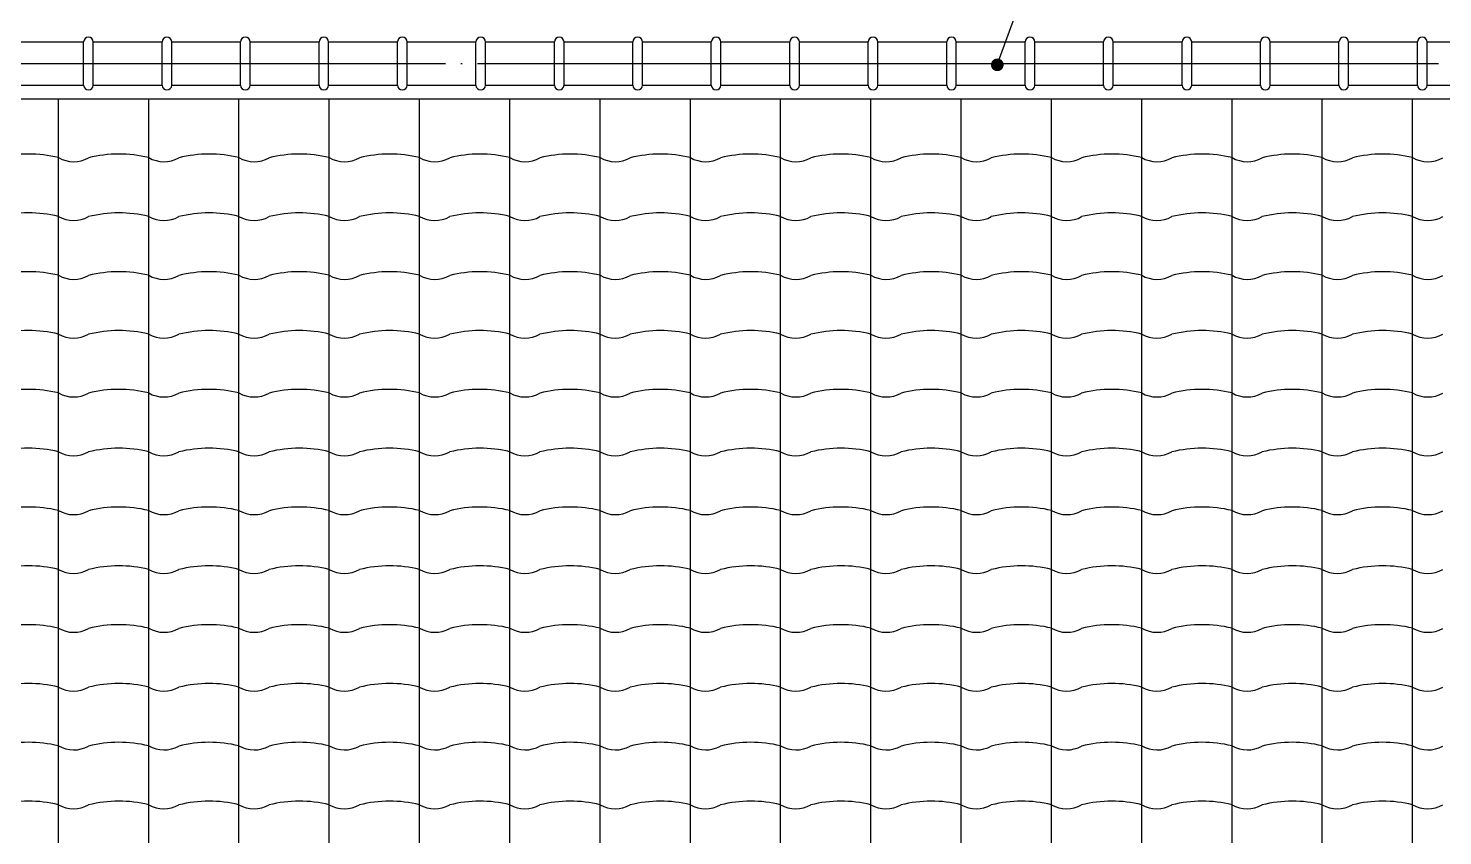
# Model space of a CAD drawing. Extents: x 383128 to 416768, y -129942 to -106182.
# Drawn here: x 397432 to 401849, y -120885 to -118365 of the extents above; entities that cross this region are included whole.
import ezdxf

# ---------------------------------------------------------------- set-up
doc = ezdxf.new("R2010")
doc.units = 0
doc.header["$LTSCALE"] = 50
doc.header["$MEASUREMENT"] = 0
doc.linetypes.add('CEN', pattern=[62, 60, -1, 0, -1])
for name, color, linetype in [('CEN', 1, 'CEN'), ('DIM', 7, 'CONTINUOUS'), ('HAT', 5, 'CONTINUOUS'), ('WALLI', 4, 'CONTINUOUS'), ('WID', 4, 'CONTINUOUS')]:
    doc.layers.add(name, color=color, linetype=linetype)

msp = doc.modelspace()

# ---------------------------------------------------------------- linework, layer by layer
at = {"layer": 'CEN'}
msp.add_line((389534.96789, -118474.75505), (412564.96789, -118474.75505), dxfattribs=at)
at = {"layer": 'DIM'}
msp.add_line((400457.93309, -118478.73099), (400703.46848, -117805.12876), dxfattribs=at)
at = {"layer": 'DIM', "const_width": 19.75429}
msp.add_lwpolyline([(400448.05595, -118478.73099, 1), (400467.81024, -118478.73099, 1)], format="xyb", close=True, dxfattribs=at)
at = {"layer": 'HAT'}
for centre, radius, start, end in [((397433.54641, -119151.53299), 394.21657, 76.41008733, 103.96702935), ((397715.44977, -119151.53299), 394.21657, 76.41008733, 103.96702935), ((397997.35313, -119151.53299), 394.21657, 76.41008733, 103.96702935), ((398279.25649, -119151.53299), 394.21657, 76.41008733, 103.96702935), ((398561.15986, -119151.53299), 394.21657, 76.41008733, 103.96702935), ((398843.06322, -119151.53299), 394.21657, 76.41008733, 103.96702935), ((399124.96658, -119151.53299), 394.21657, 76.41008733, 103.96702935), ((399406.86994, -119151.53299), 394.21657, 76.41008733, 103.96702935), ((399688.7733, -119151.53299), 394.21657, 76.41008733, 103.96702935), ((399970.67667, -119151.53299), 394.21657, 76.41008733, 103.96702935), ((400252.58003, -119151.53299), 394.21657, 76.41008733, 103.96702935), ((400534.48339, -119151.53299), 394.21657, 76.41008733, 103.96702935), ((400816.38675, -119151.53299), 394.21657, 76.41008733, 103.96702935), ((401098.29011, -119151.53299), 394.21657, 76.41008733, 103.96702935), ((401380.19347, -119151.53299), 394.21657, 76.41008733, 103.96702935), ((401662.09684, -119151.53299), 394.21657, 76.41008733, 103.96702935), ((397573.78338, -118685.60687), 95.46458, 240.08643868, 299.16121863), ((397855.68674, -118685.60687), 95.46458, 240.08643868, 299.16121863), ((398137.5901, -118685.60687), 95.46458, 240.08643868, 299.16121863), ((398419.49346, -118685.60687), 95.46458, 240.08643868, 299.16121863), ((398701.39682, -118685.60687), 95.46458, 240.08643868, 299.16121863), ((398983.30019, -118685.60687), 95.46458, 240.08643868, 299.16121863), ((399265.20355, -118685.60687), 95.46458, 240.08643868, 299.16121863), ((399547.10691, -118685.60687), 95.46458, 240.08643868, 299.16121863), ((399829.01027, -118685.60687), 95.46458, 240.08643868, 299.16121863), ((400110.91363, -118685.60687), 95.46458, 240.08643868, 299.16121863), ((400392.81699, -118685.60687), 95.46458, 240.08643868, 299.16121863), ((400674.72036, -118685.60687), 95.46458, 240.08643868, 299.16121863), ((400956.62372, -118685.60687), 95.46458, 240.08643868, 299.16121863), ((401238.52708, -118685.60687), 95.46458, 240.08643868, 299.16121863), ((401520.43044, -118685.60687), 95.46458, 240.08643868, 299.16121863), ((401802.3338, -118685.60687), 95.46458, 240.08643868, 299.16121863), ((397433.54641, -119335.13147), 394.21657, 76.41008733, 103.96702935), ((397715.44977, -119335.13147), 394.21657, 76.41008733, 103.96702935), ((397997.35313, -119335.13147), 394.21657, 76.41008733, 103.96702935), ((398279.25649, -119335.13147), 394.21657, 76.41008733, 103.96702935), ((398561.15986, -119335.13147), 394.21657, 76.41008733, 103.96702935), ((398843.06322, -119335.13147), 394.21657, 76.41008733, 103.96702935), ((399124.96658, -119335.13147), 394.21657, 76.41008733, 103.96702935), ((399406.86994, -119335.13147), 394.21657, 76.41008733, 103.96702935), ((399688.7733, -119335.13147), 394.21657, 76.41008733, 103.96702935), ((399970.67667, -119335.13147), 394.21657, 76.41008733, 103.96702935), ((400252.58003, -119335.13147), 394.21657, 76.41008733, 103.96702935), ((400534.48339, -119335.13147), 394.21657, 76.41008733, 103.96702935), ((400816.38675, -119335.13147), 394.21657, 76.41008733, 103.96702935), ((401098.29011, -119335.13147), 394.21657, 76.41008733, 103.96702935), ((401380.19347, -119335.13147), 394.21657, 76.41008733, 103.96702935), ((401662.09684, -119335.13147), 394.21657, 76.41008733, 103.96702935), ((397573.78338, -118869.20536), 95.46458, 240.08643868, 299.16121863), ((397855.68674, -118869.20536), 95.46458, 240.08643868, 299.16121863), ((398137.5901, -118869.20536), 95.46458, 240.08643868, 299.16121863), ((398419.49346, -118869.20536), 95.46458, 240.08643868, 299.16121863), ((398701.39682, -118869.20536), 95.46458, 240.08643868, 299.16121863), ((398983.30019, -118869.20536), 95.46458, 240.08643868, 299.16121863), ((399265.20355, -118869.20536), 95.46458, 240.08643868, 299.16121863), ((399547.10691, -118869.20536), 95.46458, 240.08643868, 299.16121863), ((399829.01027, -118869.20536), 95.46458, 240.08643868, 299.16121863), ((400110.91363, -118869.20536), 95.46458, 240.08643868, 299.16121863), ((400392.81699, -118869.20536), 95.46458, 240.08643868, 299.16121863), ((400674.72036, -118869.20536), 95.46458, 240.08643868, 299.16121863), ((400956.62372, -118869.20536), 95.46458, 240.08643868, 299.16121863), ((401238.52708, -118869.20536), 95.46458, 240.08643868, 299.16121863), ((401520.43044, -118869.20536), 95.46458, 240.08643868, 299.16121863), ((401802.3338, -118869.20536), 95.46458, 240.08643868, 299.16121863), ((397433.54641, -119518.72996), 394.21657, 76.41008733, 103.96702935), ((397573.78338, -119052.80384), 95.46458, 240.08643868, 299.16121863), ((397715.44977, -119518.72996), 394.21657, 76.41008733, 103.96702935), ((397855.68674, -119052.80384), 95.46458, 240.08643868, 299.16121863), ((397997.35313, -119518.72996), 394.21657, 76.41008733, 103.96702935), ((398137.5901, -119052.80384), 95.46458, 240.08643868, 299.16121863), ((398279.25649, -119518.72996), 394.21657, 76.41008733, 103.96702935), ((398419.49346, -119052.80384), 95.46458, 240.08643868, 299.16121863), ((398561.15986, -119518.72996), 394.21657, 76.41008733, 103.96702935), ((398701.39682, -119052.80384), 95.46458, 240.08643868, 299.16121863), ((398843.06322, -119518.72996), 394.21657, 76.41008733, 103.96702935), ((398983.30019, -119052.80384), 95.46458, 240.08643868, 299.16121863), ((399124.96658, -119518.72996), 394.21657, 76.41008733, 103.96702935), ((399265.20355, -119052.80384), 95.46458, 240.08643868, 299.16121863), ((399406.86994, -119518.72996), 394.21657, 76.41008733, 103.96702935), ((399547.10691, -119052.80384), 95.46458, 240.08643868, 299.16121863), ((399688.7733, -119518.72996), 394.21657, 76.41008733, 103.96702935), ((399829.01027, -119052.80384), 95.46458, 240.08643868, 299.16121863), ((399970.67667, -119518.72996), 394.21657, 76.41008733, 103.96702935), ((400110.91363, -119052.80384), 95.46458, 240.08643868, 299.16121863), ((400252.58003, -119518.72996), 394.21657, 76.41008733, 103.96702935), ((400392.81699, -119052.80384), 95.46458, 240.08643868, 299.16121863), ((400534.48339, -119518.72996), 394.21657, 76.41008733, 103.96702935), ((400674.72036, -119052.80384), 95.46458, 240.08643868, 299.16121863), ((400816.38675, -119518.72996), 394.21657, 76.41008733, 103.96702935), ((400956.62372, -119052.80384), 95.46458, 240.08643868, 299.16121863), ((401098.29011, -119518.72996), 394.21657, 76.41008733, 103.96702935), ((401238.52708, -119052.80384), 95.46458, 240.08643868, 299.16121863), ((401380.19347, -119518.72996), 394.21657, 76.41008733, 103.96702935), ((401520.43044, -119052.80384), 95.46458, 240.08643868, 299.16121863), ((401662.09684, -119518.72996), 394.21657, 76.41008733, 103.96702935), ((401802.3338, -119052.80384), 95.46458, 240.08643868, 299.16121863), ((397433.54641, -119702.32844), 394.21657, 76.41008733, 103.96702935), ((397573.78338, -119236.40232), 95.46458, 240.08643868, 299.16121863), ((397715.44977, -119702.32844), 394.21657, 76.41008733, 103.96702935), ((397855.68674, -119236.40232), 95.46458, 240.08643868, 299.16121863), ((397997.35313, -119702.32844), 394.21657, 76.41008733, 103.96702935), ((398137.5901, -119236.40232), 95.46458, 240.08643868, 299.16121863), ((398279.25649, -119702.32844), 394.21657, 76.41008733, 103.96702935), ((398419.49346, -119236.40232), 95.46458, 240.08643868, 299.16121863), ((398561.15986, -119702.32844), 394.21657, 76.41008733, 103.96702935), ((398701.39682, -119236.40232), 95.46458, 240.08643868, 299.16121863), ((398843.06322, -119702.32844), 394.21657, 76.41008733, 103.96702935), ((398983.30019, -119236.40232), 95.46458, 240.08643868, 299.16121863), ((399124.96658, -119702.32844), 394.21657, 76.41008733, 103.96702935), ((399265.20355, -119236.40232), 95.46458, 240.08643868, 299.16121863), ((399406.86994, -119702.32844), 394.21657, 76.41008733, 103.96702935), ((399547.10691, -119236.40232), 95.46458, 240.08643868, 299.16121863), ((399688.7733, -119702.32844), 394.21657, 76.41008733, 103.96702935), ((399829.01027, -119236.40232), 95.46458, 240.08643868, 299.16121863), ((399970.67667, -119702.32844), 394.21657, 76.41008733, 103.96702935), ((400110.91363, -119236.40232), 95.46458, 240.08643868, 299.16121863), ((400252.58003, -119702.32844), 394.21657, 76.41008733, 103.96702935), ((400392.81699, -119236.40232), 95.46458, 240.08643868, 299.16121863), ((400534.48339, -119702.32844), 394.21657, 76.41008733, 103.96702935), ((400674.72036, -119236.40232), 95.46458, 240.08643868, 299.16121863), ((400816.38675, -119702.32844), 394.21657, 76.41008733, 103.96702935), ((400956.62372, -119236.40232), 95.46458, 240.08643868, 299.16121863), ((401098.29011, -119702.32844), 394.21657, 76.41008733, 103.96702935), ((401238.52708, -119236.40232), 95.46458, 240.08643868, 299.16121863), ((401380.19347, -119702.32844), 394.21657, 76.41008733, 103.96702935), ((401520.43044, -119236.40232), 95.46458, 240.08643868, 299.16121863), ((401662.09684, -119702.32844), 394.21657, 76.41008733, 103.96702935), ((401802.3338, -119236.40232), 95.46458, 240.08643868, 299.16121863), ((397433.54641, -119885.92693), 394.21657, 76.41008733, 103.96702935), ((397573.78338, -119420.00081), 95.46458, 240.08643868, 299.16121863), ((397715.44977, -119885.92693), 394.21657, 76.41008733, 103.96702935), ((397855.68674, -119420.00081), 95.46458, 240.08643868, 299.16121863), ((397997.35313, -119885.92693), 394.21657, 76.41008733, 103.96702935), ((398137.5901, -119420.00081), 95.46458, 240.08643868, 299.16121863), ((398279.25649, -119885.92693), 394.21657, 76.41008733, 103.96702935), ((398419.49346, -119420.00081), 95.46458, 240.08643868, 299.16121863), ((398561.15986, -119885.92693), 394.21657, 76.41008733, 103.96702935), ((398701.39682, -119420.00081), 95.46458, 240.08643868, 299.16121863), ((398843.06322, -119885.92693), 394.21657, 76.41008733, 103.96702935), ((398983.30019, -119420.00081), 95.46458, 240.08643868, 299.16121863), ((399124.96658, -119885.92693), 394.21657, 76.41008733, 103.96702935), ((399265.20355, -119420.00081), 95.46458, 240.08643868, 299.16121863), ((399406.86994, -119885.92693), 394.21657, 76.41008733, 103.96702935), ((399547.10691, -119420.00081), 95.46458, 240.08643868, 299.16121863), ((399688.7733, -119885.92693), 394.21657, 76.41008733, 103.96702935), ((399829.01027, -119420.00081), 95.46458, 240.08643868, 299.16121863), ((399970.67667, -119885.92693), 394.21657, 76.41008733, 103.96702935), ((400110.91363, -119420.00081), 95.46458, 240.08643868, 299.16121863), ((400252.58003, -119885.92693), 394.21657, 76.41008733, 103.96702935), ((400392.81699, -119420.00081), 95.46458, 240.08643868, 299.16121863), ((400534.48339, -119885.92693), 394.21657, 76.41008733, 103.96702935), ((400674.72036, -119420.00081), 95.46458, 240.08643868, 299.16121863), ((400816.38675, -119885.92693), 394.21657, 76.41008733, 103.96702935), ((400956.62372, -119420.00081), 95.46458, 240.08643868, 299.16121863), ((401098.29011, -119885.92693), 394.21657, 76.41008733, 103.96702935), ((401238.52708, -119420.00081), 95.46458, 240.08643868, 299.16121863), ((401380.19347, -119885.92693), 394.21657, 76.41008733, 103.96702935), ((401520.43044, -119420.00081), 95.46458, 240.08643868, 299.16121863), ((401662.09684, -119885.92693), 394.21657, 76.41008733, 103.96702935), ((401802.3338, -119420.00081), 95.46458, 240.08643868, 299.16121863), ((397433.54641, -120069.52541), 394.21657, 76.41008733, 103.96702935), ((397573.78338, -119603.59929), 95.46458, 240.08643868, 299.16121863), ((397715.44977, -120069.52541), 394.21657, 76.41008733, 103.96702935), ((397855.68674, -119603.59929), 95.46458, 240.08643868, 299.16121863), ((397997.35313, -120069.52541), 394.21657, 76.41008733, 103.96702935), ((398137.5901, -119603.59929), 95.46458, 240.08643868, 299.16121863), ((398279.25649, -120069.52541), 394.21657, 76.41008733, 103.96702935), ((398419.49346, -119603.59929), 95.46458, 240.08643868, 299.16121863), ((398561.15986, -120069.52541), 394.21657, 76.41008733, 103.96702935), ((398701.39682, -119603.59929), 95.46458, 240.08643868, 299.16121863), ((398843.06322, -120069.52541), 394.21657, 76.41008733, 103.96702935), ((398983.30019, -119603.59929), 95.46458, 240.08643868, 299.16121863), ((399124.96658, -120069.52541), 394.21657, 76.41008733, 103.96702935), ((399265.20355, -119603.59929), 95.46458, 240.08643868, 299.16121863), ((399406.86994, -120069.52541), 394.21657, 76.41008733, 103.96702935), ((399547.10691, -119603.59929), 95.46458, 240.08643868, 299.16121863), ((399688.7733, -120069.52541), 394.21657, 76.41008733, 103.96702935), ((399829.01027, -119603.59929), 95.46458, 240.08643868, 299.16121863), ((399970.67667, -120069.52541), 394.21657, 76.41008733, 103.96702935), ((400110.91363, -119603.59929), 95.46458, 240.08643868, 299.16121863), ((400252.58003, -120069.52541), 394.21657, 76.41008733, 103.96702935), ((400392.81699, -119603.59929), 95.46458, 240.08643868, 299.16121863), ((400534.48339, -120069.52541), 394.21657, 76.41008733, 103.96702935), ((400674.72036, -119603.59929), 95.46458, 240.08643868, 299.16121863), ((400816.38675, -120069.52541), 394.21657, 76.41008733, 103.96702935), ((400956.62372, -119603.59929), 95.46458, 240.08643868, 299.16121863), ((401098.29011, -120069.52541), 394.21657, 76.41008733, 103.96702935), ((401238.52708, -119603.59929), 95.46458, 240.08643868, 299.16121863), ((401380.19347, -120069.52541), 394.21657, 76.41008733, 103.96702935), ((401520.43044, -119603.59929), 95.46458, 240.08643868, 299.16121863), ((401662.09684, -120069.52541), 394.21657, 76.41008733, 103.96702935), ((401802.3338, -119603.59929), 95.46458, 240.08643868, 299.16121863), ((397433.54641, -120253.12389), 394.21657, 76.41008733, 103.96702935), ((397573.78338, -119787.19778), 95.46458, 240.08643868, 299.16121863), ((397715.44977, -120253.12389), 394.21657, 76.41008733, 103.96702935), ((397855.68674, -119787.19778), 95.46458, 240.08643868, 299.16121863), ((397997.35313, -120253.12389), 394.21657, 76.41008733, 103.96702935), ((398137.5901, -119787.19778), 95.46458, 240.08643868, 299.16121863), ((398279.25649, -120253.12389), 394.21657, 76.41008733, 103.96702935), ((398419.49346, -119787.19778), 95.46458, 240.08643868, 299.16121863), ((398561.15986, -120253.12389), 394.21657, 76.41008733, 103.96702935), ((398701.39682, -119787.19778), 95.46458, 240.08643868, 299.16121863), ((398843.06322, -120253.12389), 394.21657, 76.41008733, 103.96702935), ((398983.30019, -119787.19778), 95.46458, 240.08643868, 299.16121863), ((399124.96658, -120253.12389), 394.21657, 76.41008733, 103.96702935), ((399265.20355, -119787.19778), 95.46458, 240.08643868, 299.16121863), ((399406.86994, -120253.12389), 394.21657, 76.41008733, 103.96702935), ((399547.10691, -119787.19778), 95.46458, 240.08643868, 299.16121863), ((399688.7733, -120253.12389), 394.21657, 76.41008733, 103.96702935), ((399829.01027, -119787.19778), 95.46458, 240.08643868, 299.16121863), ((399970.67667, -120253.12389), 394.21657, 76.41008733, 103.96702935), ((400110.91363, -119787.19778), 95.46458, 240.08643868, 299.16121863), ((400252.58003, -120253.12389), 394.21657, 76.41008733, 103.96702935), ((400392.81699, -119787.19778), 95.46458, 240.08643868, 299.16121863), ((400534.48339, -120253.12389), 394.21657, 76.41008733, 103.96702935), ((400674.72036, -119787.19778), 95.46458, 240.08643868, 299.16121863), ((400816.38675, -120253.12389), 394.21657, 76.41008733, 103.96702935), ((400956.62372, -119787.19778), 95.46458, 240.08643868, 299.16121863), ((401098.29011, -120253.12389), 394.21657, 76.41008733, 103.96702935), ((401238.52708, -119787.19778), 95.46458, 240.08643868, 299.16121863), ((401380.19347, -120253.12389), 394.21657, 76.41008733, 103.96702935), ((401520.43044, -119787.19778), 95.46458, 240.08643868, 299.16121863), ((401662.09684, -120253.12389), 394.21657, 76.41008733, 103.96702935), ((401802.3338, -119787.19778), 95.46458, 240.08643868, 299.16121863), ((397433.54641, -120436.72238), 394.21657, 76.41008733, 103.96702935), ((397715.44977, -120436.72238), 394.21657, 76.41008733, 103.96702935), ((397997.35313, -120436.72238), 394.21657, 76.41008733, 103.96702935), ((398279.25649, -120436.72238), 394.21657, 76.41008733, 103.96702935), ((398561.15986, -120436.72238), 394.21657, 76.41008733, 103.96702935), ((398843.06322, -120436.72238), 394.21657, 76.41008733, 103.96702935), ((399124.96658, -120436.72238), 394.21657, 76.41008733, 103.96702935), ((399406.86994, -120436.72238), 394.21657, 76.41008733, 103.96702935), ((399688.7733, -120436.72238), 394.21657, 76.41008733, 103.96702935), ((399970.67667, -120436.72238), 394.21657, 76.41008733, 103.96702935), ((400252.58003, -120436.72238), 394.21657, 76.41008733, 103.96702935), ((400534.48339, -120436.72238), 394.21657, 76.41008733, 103.96702935), ((400816.38675, -120436.72238), 394.21657, 76.41008733, 103.96702935), ((401098.29011, -120436.72238), 394.21657, 76.41008733, 103.96702935), ((401380.19347, -120436.72238), 394.21657, 76.41008733, 103.96702935), ((401662.09684, -120436.72238), 394.21657, 76.41008733, 103.96702935), ((397573.78338, -119970.79626), 95.46458, 240.08643868, 299.16121863), ((397855.68674, -119970.79626), 95.46458, 240.08643868, 299.16121863), ((398137.5901, -119970.79626), 95.46458, 240.08643868, 299.16121863), ((398419.49346, -119970.79626), 95.46458, 240.08643868, 299.16121863), ((398701.39682, -119970.79626), 95.46458, 240.08643868, 299.16121863), ((398983.30019, -119970.79626), 95.46458, 240.08643868, 299.16121863), ((399265.20355, -119970.79626), 95.46458, 240.08643868, 299.16121863), ((399547.10691, -119970.79626), 95.46458, 240.08643868, 299.16121863), ((399829.01027, -119970.79626), 95.46458, 240.08643868, 299.16121863), ((400110.91363, -119970.79626), 95.46458, 240.08643868, 299.16121863), ((400392.81699, -119970.79626), 95.46458, 240.08643868, 299.16121863), ((400674.72036, -119970.79626), 95.46458, 240.08643868, 299.16121863), ((400956.62372, -119970.79626), 95.46458, 240.08643868, 299.16121863), ((401238.52708, -119970.79626), 95.46458, 240.08643868, 299.16121863), ((401520.43044, -119970.79626), 95.46458, 240.08643868, 299.16121863), ((401802.3338, -119970.79626), 95.46458, 240.08643868, 299.16121863), ((397433.54641, -120620.32086), 394.21657, 76.41008733, 103.96702935), ((397573.78338, -120154.39474), 95.46458, 240.08643868, 299.16121863), ((397715.44977, -120620.32086), 394.21657, 76.41008733, 103.96702935), ((397855.68674, -120154.39474), 95.46458, 240.08643868, 299.16121863), ((397997.35313, -120620.32086), 394.21657, 76.41008733, 103.96702935), ((398137.5901, -120154.39474), 95.46458, 240.08643868, 299.16121863), ((398279.25649, -120620.32086), 394.21657, 76.41008733, 103.96702935), ((398419.49346, -120154.39474), 95.46458, 240.08643868, 299.16121863), ((398561.15986, -120620.32086), 394.21657, 76.41008733, 103.96702935), ((398701.39682, -120154.39474), 95.46458, 240.08643868, 299.16121863), ((398843.06322, -120620.32086), 394.21657, 76.41008733, 103.96702935), ((398983.30019, -120154.39474), 95.46458, 240.08643868, 299.16121863), ((399124.96658, -120620.32086), 394.21657, 76.41008733, 103.96702935), ((399265.20355, -120154.39474), 95.46458, 240.08643868, 299.16121863), ((399406.86994, -120620.32086), 394.21657, 76.41008733, 103.96702935), ((399547.10691, -120154.39474), 95.46458, 240.08643868, 299.16121863), ((399688.7733, -120620.32086), 394.21657, 76.41008733, 103.96702935), ((399829.01027, -120154.39474), 95.46458, 240.08643868, 299.16121863), ((399970.67667, -120620.32086), 394.21657, 76.41008733, 103.96702935), ((400110.91363, -120154.39474), 95.46458, 240.08643868, 299.16121863), ((400252.58003, -120620.32086), 394.21657, 76.41008733, 103.96702935), ((400392.81699, -120154.39474), 95.46458, 240.08643868, 299.16121863), ((400534.48339, -120620.32086), 394.21657, 76.41008733, 103.96702935), ((400674.72036, -120154.39474), 95.46458, 240.08643868, 299.16121863), ((400816.38675, -120620.32086), 394.21657, 76.41008733, 103.96702935), ((400956.62372, -120154.39474), 95.46458, 240.08643868, 299.16121863), ((401098.29011, -120620.32086), 394.21657, 76.41008733, 103.96702935), ((401238.52708, -120154.39474), 95.46458, 240.08643868, 299.16121863), ((401380.19347, -120620.32086), 394.21657, 76.41008733, 103.96702935), ((401520.43044, -120154.39474), 95.46458, 240.08643868, 299.16121863), ((401662.09684, -120620.32086), 394.21657, 76.41008733, 103.96702935), ((401802.3338, -120154.39474), 95.46458, 240.08643868, 299.16121863), ((397433.54641, -120803.91935), 394.21657, 76.41008733, 103.96702935), ((397573.78338, -120337.99323), 95.46458, 240.08643868, 299.16121863), ((397715.44977, -120803.91935), 394.21657, 76.41008733, 103.96702935), ((397855.68674, -120337.99323), 95.46458, 240.08643868, 299.16121863), ((397997.35313, -120803.91935), 394.21657, 76.41008733, 103.96702935), ((398137.5901, -120337.99323), 95.46458, 240.08643868, 299.16121863), ((398279.25649, -120803.91935), 394.21657, 76.41008733, 103.96702935), ((398419.49346, -120337.99323), 95.46458, 240.08643868, 299.16121863), ((398561.15986, -120803.91935), 394.21657, 76.41008733, 103.96702935), ((398701.39682, -120337.99323), 95.46458, 240.08643868, 299.16121863), ((398843.06322, -120803.91935), 394.21657, 76.41008733, 103.96702935), ((398983.30019, -120337.99323), 95.46458, 240.08643868, 299.16121863), ((399124.96658, -120803.91935), 394.21657, 76.41008733, 103.96702935), ((399265.20355, -120337.99323), 95.46458, 240.08643868, 299.16121863), ((399406.86994, -120803.91935), 394.21657, 76.41008733, 103.96702935), ((399547.10691, -120337.99323), 95.46458, 240.08643868, 299.16121863), ((399688.7733, -120803.91935), 394.21657, 76.41008733, 103.96702935), ((399829.01027, -120337.99323), 95.46458, 240.08643868, 299.16121863), ((399970.67667, -120803.91935), 394.21657, 76.41008733, 103.96702935), ((400110.91363, -120337.99323), 95.46458, 240.08643868, 299.16121863), ((400252.58003, -120803.91935), 394.21657, 76.41008733, 103.96702935), ((400392.81699, -120337.99323), 95.46458, 240.08643868, 299.16121863), ((400534.48339, -120803.91935), 394.21657, 76.41008733, 103.96702935), ((400674.72036, -120337.99323), 95.46458, 240.08643868, 299.16121863), ((400816.38675, -120803.91935), 394.21657, 76.41008733, 103.96702935), ((400956.62372, -120337.99323), 95.46458, 240.08643868, 299.16121863), ((401098.29011, -120803.91935), 394.21657, 76.41008733, 103.96702935), ((401238.52708, -120337.99323), 95.46458, 240.08643868, 299.16121863), ((401380.19347, -120803.91935), 394.21657, 76.41008733, 103.96702935), ((401520.43044, -120337.99323), 95.46458, 240.08643868, 299.16121863), ((401662.09684, -120803.91935), 394.21657, 76.41008733, 103.96702935), ((401802.3338, -120337.99323), 95.46458, 240.08643868, 299.16121863), ((397433.54641, -120987.51783), 394.21657, 76.41008733, 103.96702935), ((397573.78338, -120521.59171), 95.46458, 240.08643868, 299.16121863), ((397715.44977, -120987.51783), 394.21657, 76.41008733, 103.96702935), ((397855.68674, -120521.59171), 95.46458, 240.08643868, 299.16121863), ((397997.35313, -120987.51783), 394.21657, 76.41008733, 103.96702935), ((398137.5901, -120521.59171), 95.46458, 240.08643868, 299.16121863), ((398279.25649, -120987.51783), 394.21657, 76.41008733, 103.96702935), ((398419.49346, -120521.59171), 95.46458, 240.08643868, 299.16121863), ((398561.15986, -120987.51783), 394.21657, 76.41008733, 103.96702935), ((398701.39682, -120521.59171), 95.46458, 240.08643868, 299.16121863), ((398843.06322, -120987.51783), 394.21657, 76.41008733, 103.96702935), ((398983.30019, -120521.59171), 95.46458, 240.08643868, 299.16121863), ((399124.96658, -120987.51783), 394.21657, 76.41008733, 103.96702935), ((399265.20355, -120521.59171), 95.46458, 240.08643868, 299.16121863), ((399406.86994, -120987.51783), 394.21657, 76.41008733, 103.96702935), ((399547.10691, -120521.59171), 95.46458, 240.08643868, 299.16121863), ((399688.7733, -120987.51783), 394.21657, 76.41008733, 103.96702935), ((399829.01027, -120521.59171), 95.46458, 240.08643868, 299.16121863), ((399970.67667, -120987.51783), 394.21657, 76.41008733, 103.96702935), ((400110.91363, -120521.59171), 95.46458, 240.08643868, 299.16121863), ((400252.58003, -120987.51783), 394.21657, 76.41008733, 103.96702935), ((400392.81699, -120521.59171), 95.46458, 240.08643868, 299.16121863), ((400534.48339, -120987.51783), 394.21657, 76.41008733, 103.96702935), ((400674.72036, -120521.59171), 95.46458, 240.08643868, 299.16121863), ((400816.38675, -120987.51783), 394.21657, 76.41008733, 103.96702935), ((400956.62372, -120521.59171), 95.46458, 240.08643868, 299.16121863), ((401098.29011, -120987.51783), 394.21657, 76.41008733, 103.96702935), ((401238.52708, -120521.59171), 95.46458, 240.08643868, 299.16121863), ((401380.19347, -120987.51783), 394.21657, 76.41008733, 103.96702935), ((401520.43044, -120521.59171), 95.46458, 240.08643868, 299.16121863), ((401662.09684, -120987.51783), 394.21657, 76.41008733, 103.96702935), ((401802.3338, -120521.59171), 95.46458, 240.08643868, 299.16121863), ((397433.54641, -121171.11631), 394.21657, 76.41008733, 103.96702935), ((397573.78338, -120705.1902), 95.46458, 240.08643868, 299.16121863), ((397715.44977, -121171.11631), 394.21657, 76.41008733, 103.96702935), ((397855.68674, -120705.1902), 95.46458, 240.08643868, 299.16121863), ((397997.35313, -121171.11631), 394.21657, 76.41008733, 103.96702935), ((398137.5901, -120705.1902), 95.46458, 240.08643868, 299.16121863), ((398279.25649, -121171.11631), 394.21657, 76.41008733, 103.96702935), ((398419.49346, -120705.1902), 95.46458, 240.08643868, 299.16121863), ((398561.15986, -121171.11631), 394.21657, 76.41008733, 103.96702935), ((398701.39682, -120705.1902), 95.46458, 240.08643868, 299.16121863), ((398843.06322, -121171.11631), 394.21657, 76.41008733, 103.96702935), ((398983.30019, -120705.1902), 95.46458, 240.08643868, 299.16121863), ((399124.96658, -121171.11631), 394.21657, 76.41008733, 103.96702935), ((399265.20355, -120705.1902), 95.46458, 240.08643868, 299.16121863), ((399406.86994, -121171.11631), 394.21657, 76.41008733, 103.96702935), ((399547.10691, -120705.1902), 95.46458, 240.08643868, 299.16121863), ((399688.7733, -121171.11631), 394.21657, 76.41008733, 103.96702935), ((399829.01027, -120705.1902), 95.46458, 240.08643868, 299.16121863), ((399970.67667, -121171.11631), 394.21657, 76.41008733, 103.96702935), ((400110.91363, -120705.1902), 95.46458, 240.08643868, 299.16121863), ((400252.58003, -121171.11631), 394.21657, 76.41008733, 103.96702935), ((400392.81699, -120705.1902), 95.46458, 240.08643868, 299.16121863), ((400534.48339, -121171.11631), 394.21657, 76.41008733, 103.96702935), ((400674.72036, -120705.1902), 95.46458, 240.08643868, 299.16121863), ((400816.38675, -121171.11631), 394.21657, 76.41008733, 103.96702935), ((400956.62372, -120705.1902), 95.46458, 240.08643868, 299.16121863), ((401098.29011, -121171.11631), 394.21657, 76.41008733, 103.96702935), ((401238.52708, -120705.1902), 95.46458, 240.08643868, 299.16121863), ((401380.19347, -121171.11631), 394.21657, 76.41008733, 103.96702935), ((401520.43044, -120705.1902), 95.46458, 240.08643868, 299.16121863), ((401662.09684, -121171.11631), 394.21657, 76.41008733, 103.96702935), ((401802.3338, -120705.1902), 95.46458, 240.08643868, 299.16121863)]:
    msp.add_arc(centre, radius, start, end, dxfattribs=at)
at = {"layer": 'WALLI'}
for p, q in [((397389.96789, -118407.25505), (397604.96789, -118407.25505)), ((397604.96789, -118542.25505), (397604.96789, -118407.25505)), ((397634.96789, -118542.25505), (397634.96789, -118407.25505)), ((397634.96789, -118407.25505), (397849.96789, -118407.25505)), ((397849.96789, -118542.25505), (397849.96789, -118407.25505)), ((397879.96789, -118542.25505), (397879.96789, -118407.25505)), ((397879.96789, -118407.25505), (398094.96789, -118407.25505)), ((398094.96789, -118542.25505), (398094.96789, -118407.25505)), ((398124.96789, -118542.25505), (398124.96789, -118407.25505)), ((398124.96789, -118407.25505), (398339.96789, -118407.25505)), ((398339.96789, -118542.25505), (398339.96789, -118407.25505)), ((398369.96789, -118542.25505), (398369.96789, -118407.25505)), ((398369.96789, -118407.25505), (398584.96789, -118407.25505)), ((398584.96789, -118542.25505), (398584.96789, -118407.25505)), ((398614.96789, -118542.25505), (398614.96789, -118407.25505)), ((398614.96789, -118407.25505), (398829.96789, -118407.25505)), ((398829.96789, -118542.25505), (398829.96789, -118407.25505)), ((398859.96789, -118542.25505), (398859.96789, -118407.25505)), ((398859.96789, -118407.25505), (399074.96789, -118407.25505)), ((399074.96789, -118542.25505), (399074.96789, -118407.25505)), ((399104.96789, -118542.25505), (399104.96789, -118407.25505)), ((399104.96789, -118407.25505), (399319.96789, -118407.25505)), ((399319.96789, -118542.25505), (399319.96789, -118407.25505)), ((399349.96789, -118542.25505), (399349.96789, -118407.25505)), ((399349.96789, -118407.25505), (399564.96789, -118407.25505)), ((399564.96789, -118542.25505), (399564.96789, -118407.25505)), ((399594.96789, -118542.25505), (399594.96789, -118407.25505)), ((399594.96789, -118407.25505), (399809.96789, -118407.25505)), ((399809.96789, -118542.25505), (399809.96789, -118407.25505)), ((399839.96789, -118542.25505), (399839.96789, -118407.25505)), ((399839.96789, -118407.25505), (400054.96789, -118407.25505)), ((400054.96789, -118542.25505), (400054.96789, -118407.25505)), ((400084.96789, -118542.25505), (400084.96789, -118407.25505)), ((400084.96789, -118407.25505), (400299.96789, -118407.25505)), ((400299.96789, -118542.25505), (400299.96789, -118407.25505)), ((400329.96789, -118542.25505), (400329.96789, -118407.25505)), ((400329.96789, -118407.25505), (400544.96789, -118407.25505)), ((400544.96789, -118542.25505), (400544.96789, -118407.25505)), ((400574.96789, -118542.25505), (400574.96789, -118407.25505)), ((400574.96789, -118407.25505), (400789.96789, -118407.25505)), ((400789.96789, -118542.25505), (400789.96789, -118407.25505)), ((400819.96789, -118542.25505), (400819.96789, -118407.25505)), ((400819.96789, -118407.25505), (401034.96789, -118407.25505)), ((401034.96789, -118542.25505), (401034.96789, -118407.25505)), ((401064.96789, -118542.25505), (401064.96789, -118407.25505)), ((401064.96789, -118407.25505), (401279.96789, -118407.25505)), ((401279.96789, -118542.25505), (401279.96789, -118407.25505)), ((401309.96789, -118542.25505), (401309.96789, -118407.25505)), ((401309.96789, -118407.25505), (401524.96789, -118407.25505)), ((401524.96789, -118542.25505), (401524.96789, -118407.25505)), ((401554.96789, -118542.25505), (401554.96789, -118407.25505)), ((401554.96789, -118407.25505), (401769.96789, -118407.25505)), ((401769.96789, -118542.25505), (401769.96789, -118407.25505)), ((401799.96789, -118542.25505), (401799.96789, -118407.25505)), ((401799.96789, -118407.25505), (402014.96789, -118407.25505)), ((397389.96789, -118542.25505), (397604.96789, -118542.25505)), ((397634.96789, -118542.25505), (397849.96789, -118542.25505)), ((397879.96789, -118542.25505), (398094.96789, -118542.25505)), ((398124.96789, -118542.25505), (398339.96789, -118542.25505)), ((398369.96789, -118542.25505), (398584.96789, -118542.25505)), ((398614.96789, -118542.25505), (398829.96789, -118542.25505)), ((398859.96789, -118542.25505), (399074.96789, -118542.25505)), ((399104.96789, -118542.25505), (399319.96789, -118542.25505)), ((399349.96789, -118542.25505), (399564.96789, -118542.25505)), ((399594.96789, -118542.25505), (399809.96789, -118542.25505)), ((399839.96789, -118542.25505), (400054.96789, -118542.25505)), ((400084.96789, -118542.25505), (400299.96789, -118542.25505)), ((400329.96789, -118542.25505), (400544.96789, -118542.25505)), ((400574.96789, -118542.25505), (400789.96789, -118542.25505)), ((400819.96789, -118542.25505), (401034.96789, -118542.25505)), ((401064.96789, -118542.25505), (401279.96789, -118542.25505)), ((401309.96789, -118542.25505), (401524.96789, -118542.25505)), ((401554.96789, -118542.25505), (401769.96789, -118542.25505)), ((401799.96789, -118542.25505), (402014.96789, -118542.25505)), ((395525.13834, -118584.75505), (406574.79744, -118584.75505))]:
    msp.add_line(p, q, dxfattribs=at)
for centre, start, end in [((397619.96789, -118407.25505), 0, 180), ((397864.96789, -118407.25505), 0, 180), ((398109.96789, -118407.25505), 0, 180), ((398354.96789, -118407.25505), 0, 180), ((398599.96789, -118407.25505), 0, 180), ((398844.96789, -118407.25505), 0, 180), ((399089.96789, -118407.25505), 0, 180), ((399334.96789, -118407.25505), 0, 180), ((399579.96789, -118407.25505), 0, 180), ((399824.96789, -118407.25505), 0, 180), ((400069.96789, -118407.25505), 0, 180), ((400314.96789, -118407.25505), 0, 180), ((400559.96789, -118407.25505), 0, 180), ((400804.96789, -118407.25505), 0, 180), ((401049.96789, -118407.25505), 0, 180), ((401294.96789, -118407.25505), 0, 180), ((401539.96789, -118407.25505), 0, 180), ((401784.96789, -118407.25505), 0, 180), ((397619.96789, -118542.25505), 180, 0), ((397864.96789, -118542.25505), 180, 0), ((398109.96789, -118542.25505), 180, 0), ((398354.96789, -118542.25505), 180, 0), ((398599.96789, -118542.25505), 180, 0), ((398844.96789, -118542.25505), 180, 0), ((399089.96789, -118542.25505), 180, 0), ((399334.96789, -118542.25505), 180, 0), ((399579.96789, -118542.25505), 180, 0), ((399824.96789, -118542.25505), 180, 0), ((400069.96789, -118542.25505), 180, 0), ((400314.96789, -118542.25505), 180, 0), ((400559.96789, -118542.25505), 180, 0), ((400804.96789, -118542.25505), 180, 0), ((401049.96789, -118542.25505), 180, 0), ((401294.96789, -118542.25505), 180, 0), ((401539.96789, -118542.25505), 180, 0), ((401784.96789, -118542.25505), 180, 0)]:
    msp.add_arc(centre, 15, start, end, dxfattribs=at)
at = {"layer": 'WID'}
for p, q in [((397526.17587, -123358.31564), (397526.17587, -118584.75505)), ((397808.07923, -123358.31564), (397808.07923, -118584.75505)), ((398089.98259, -123358.31564), (398089.98259, -118584.75505)), ((398371.88595, -123358.31564), (398371.88595, -118584.75505)), ((398653.78931, -123358.31564), (398653.78931, -118584.75505)), ((398935.69268, -123358.31564), (398935.69268, -118584.75505)), ((399217.59604, -123358.31564), (399217.59604, -118584.75505)), ((399499.4994, -123358.31564), (399499.4994, -118584.75505)), ((399781.40276, -122864.75505), (399781.40276, -118584.75505)), ((400063.30612, -122864.75505), (400063.30612, -118584.75505)), ((400345.20949, -122864.75505), (400345.20949, -118584.75505)), ((400627.11285, -122864.75505), (400627.11285, -118584.75505)), ((400909.01621, -122864.75505), (400909.01621, -118584.75505)), ((401190.91957, -122864.75505), (401190.91957, -118584.75505)), ((401472.82293, -122864.75505), (401472.82293, -118584.75505)), ((401754.72629, -122864.75505), (401754.72629, -118584.75505))]:
    msp.add_line(p, q, dxfattribs=at)

doc.saveas('drawing.dxf')
